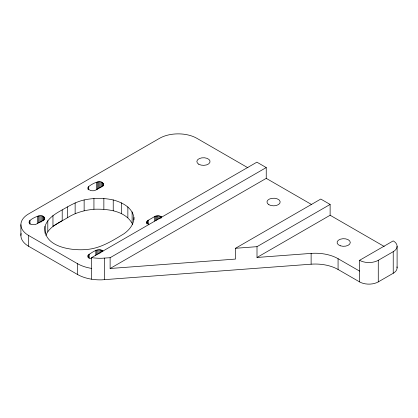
<?xml version="1.0" encoding="UTF-8"?>
<svg xmlns="http://www.w3.org/2000/svg" width="418" height="418" viewBox="0 0 418 418"><rect width="100%" height="100%" fill="white"/><g stroke="black" fill="none" stroke-linecap="round" stroke-linejoin="round"><path stroke-width="0.63" d="M45.024 226.3C42.631 247.122 71.938 251.014 86.907 249.462C100.733 248.287 112.531 240.695 124.073 233.699C129.381 229.843 134.089 224.341 133.906 217.417C132.276 207.391 122.093 202.369 113.231 199.95C103.648 197.813 93.731 197.939 84.138 199.95C76.18 201.737 69.205 205.881 62.209 209.893C55.223 213.77 47.636 218.227 45.024 226.3L45.024 233.286M103.638 184.092L103.267 185.461L102.635 186.052L95.456 190.206L93.282 190.786L90.899 190.66L88.292 189.27L87.89 187.912L88.715 186.611C91.108 184.307 102.917 177.53 103.638 185.362M44.757 218.222L44.277 219.575L43.399 220.255L35.316 224.638L31.773 224.607L29.892 223.75L29.004 222.465L29.349 221.101L29.971 220.5C32.338 218.149 44.251 211.586 44.757 219.492M103.079 251.077C98.596 247.44 92.974 251.965 89.18 254.29C86.333 255.759 88.987 258.904 91.354 258.747M146.765 223.311L146.765 222.042L147.486 220.72L155.365 216.153L158.845 215.761L161.782 216.9M45.86 235.407C49.523 226.164 59.669 222.564 67.549 217.679C75.475 212.637 84.65 210.165 93.935 209.256C107.687 208.754 125.959 210.735 132.715 224.513M91.599 279.193L91.599 257.603L256.892 162.168L266.24 167.566L266.24 178.361L110.117 268.497L110.117 257.702L266.24 167.566M110.117 268.497L235.506 259.076L235.506 248.282L320.778 199.052L330.126 204.449L330.126 215.244L257.002 257.462L257.002 246.667L330.126 204.449M359.574 281.899L359.574 260.309L393.228 240.883A13.219 7.634 0 0 1 393.228 251.678L393.228 273.267L378.269 281.899A13.219 7.634 0 0 1 359.574 281.899L338.073 269.485A32.233 18.606 0 0 0 311.123 264.192L101.908 279.846A32.176 18.575 0 0 1 92.169 279.292L89.813 278.884A32.176 18.575 0 0 1 77.408 274.433L28.643 246.28A26.438 15.267 0 0 1 21.125 233.49M359.574 260.309A13.219 7.634 0 0 0 378.269 260.309L393.228 251.678M91.599 257.603L92.169 257.702A32.176 18.575 0 0 0 101.908 258.256L110.117 257.702M235.506 248.282L257.002 246.667M257.002 257.462L311.123 253.397A32.233 18.606 0 0 1 338.073 258.695L359.574 271.104M91.599 268.398L89.813 268.09A32.176 18.575 0 0 1 77.408 263.638L28.643 235.486A26.438 15.267 0 0 1 28.643 213.896L159.519 138.337A26.438 15.267 0 0 1 196.915 138.337L247.926 167.785M148.907 224.409L147.288 223.39L146.765 222.042M266.24 178.361L311.781 204.653M330.126 215.244L384.215 246.474M397.1 246.28L397.1 267.87M378.269 260.309L378.269 281.899M338.073 258.695L338.073 269.485M311.123 253.397L311.123 264.192M160.987 216.378L160.987 218.28M159.984 215.986L159.984 218.525M158.845 215.761L158.845 218.938M157.638 215.714L157.638 219.523M156.452 215.845L156.452 220.291M155.365 216.153L155.365 220.599M154.456 216.613L154.456 221.059M148.259 220.187L148.259 224.633M147.486 220.72L147.486 223.896M146.974 221.352L146.974 223.891M133.906 217.417L133.906 219.957M132.119 211.869L132.119 222.663M127.861 206.889L127.861 217.684M121.419 202.824L121.419 213.619M113.231 199.95L113.231 210.745M104.359 258.136L104.359 279.726M103.857 198.461L103.857 209.256M103.356 183.413L103.356 185.953M102.781 182.802L102.781 185.979M102.358 250.518L102.358 251.788M101.95 182.295L101.95 186.741M101.412 250.084L101.412 251.991M100.916 181.934L100.916 187.645M100.299 249.807L100.299 252.984M99.761 181.736L99.761 188.084M99.108 249.708L99.108 253.517M98.554 181.715L98.554 188.701M97.906 249.786L97.906 254.233M97.378 181.882L97.378 189.5M96.783 250.048L96.783 254.489M96.318 182.217L96.318 189.835M95.816 250.46L95.816 255.544M93.935 198.461L93.935 209.256M89.18 254.29L89.18 258.105M88.715 186.611L88.715 189.788M88.459 254.849L88.459 258.026M88.151 187.227L88.151 189.767M88.01 255.497L88.01 257.404M84.138 199.95L84.138 210.74M77.408 263.638L77.408 274.433M75.141 202.819L75.141 213.614M67.549 206.884L67.549 217.679M62.209 209.893L62.209 220.688L52.961 226.321L52.961 215.526M47.804 220.667L47.804 231.462M44.527 217.538L44.527 219.44M44 216.911L44 220.082M43.211 216.383L43.211 220.829M42.208 215.991L42.208 221.07M41.068 215.761L41.068 222.115M39.862 215.714L39.862 222.7M38.675 215.845L38.675 222.831M37.589 216.153L37.589 223.771M29.971 220.5L29.971 224.309M29.349 221.101L29.349 223.64M28.643 235.486L28.643 246.28M20.9 224.691L20.9 235.486M396.985 266.872A13.219 7.634 0 0 1 393.228 273.267M198.785 164.243A6.61 3.814 0 0 0 209.841 162.529A6.61 3.814 0 0 0 201.748 157.858A6.61 3.814 0 0 0 198.785 164.243M268.894 204.721A6.61 3.814 0 0 0 279.955 203.012A6.61 3.814 0 0 0 271.857 198.336A6.61 3.814 0 0 0 268.894 204.721M340.377 245.805A6.61 3.814 0 0 0 350.294 242.503A6.61 3.814 0 0 0 340.377 239.195A6.61 3.814 0 0 0 340.377 245.805"/></g></svg>
